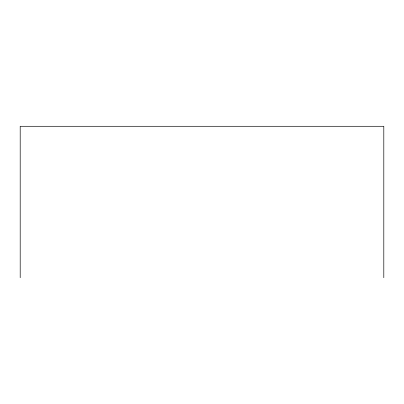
<?xml version="1.0" encoding="UTF-8"?>
<svg xmlns="http://www.w3.org/2000/svg" width="404" height="404" viewBox="0 0 404 404"><rect width="100%" height="100%" fill="white"/><g stroke="black" fill="none" stroke-linecap="round" stroke-linejoin="round"><path stroke-width="0.61" d="M383.8 277.705L383.8 126.295L20.2 126.295L20.2 277.705"/></g></svg>
